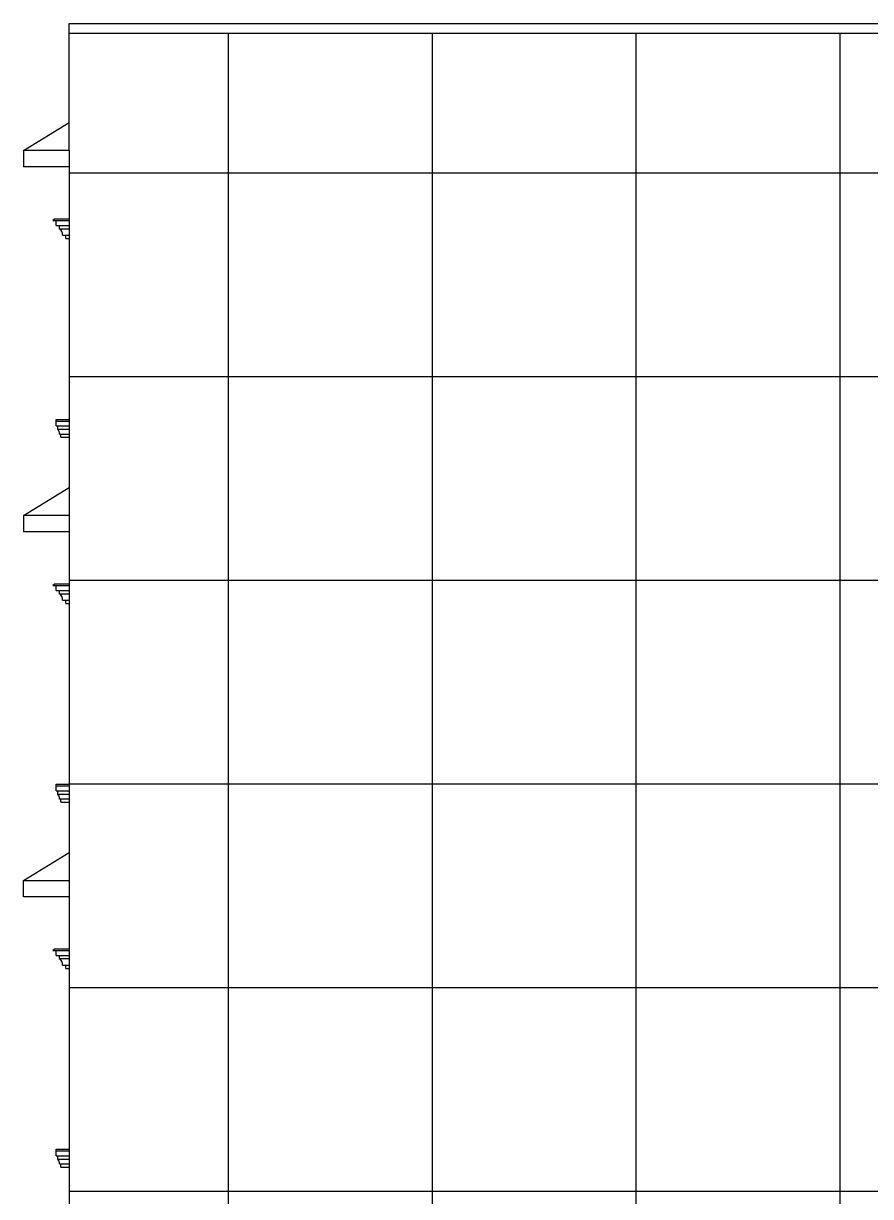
# Model space of a CAD drawing. Header units: inches. Extents: x 1397 to 20304, y -27267 to -746.
# Drawn here: x 17249.7 to 17509.4, y -21189.1 to -20829.1 of the extents above; entities that cross this region are included whole.
import ezdxf

# ---------------------------------------------------------------- set-up
doc = ezdxf.new("R2010")
doc.units = ezdxf.units.IN
doc.header["$LTSCALE"] = 17
doc.header["$MEASUREMENT"] = 0
doc.layers.add('25 BOT BAR', color=12, linetype='Continuous', lineweight=25)
doc.layers.add('OUTLINE', color=1, linetype='Continuous', lineweight=25)

msp = doc.modelspace()

# ---------------------------------------------------------------- hatches: boundary and pattern name
at = {"layer": 'OUTLINE'}
h = msp.add_hatch(dxfattribs=at)
h.set_pattern_fill('NET', color=256, scale=500)
h.paths.add_polyline_path([(17724.12, -21092.11), (17724.12, -20980.11), (17724.12, -20859.49), (17724.12, -20832.11), (17263.66, -20832.11), (17263.66, -20868.11), (17263.66, -20980.11), (17263.66, -21092.11), (17263.66, -21204.11), (17263.66, -21316.11), (17263.66, -21428.11), (17724.12, -21428.11), (17724.12, -21316.11), (17724.12, -21204.11)])

# ---------------------------------------------------------------- linework, layer by layer
at = {"layer": '25 BOT BAR'}
for p, q in [((17263.66, -20829.11), (17724.12, -20829.11)), ((17263.66, -20868.11), (17263.66, -20829.11)), ((17406.12, -20829.11), (17450.12, -20829.11)), ((17263.66, -20832.11), (17724.12, -20832.11)), ((17249.66, -20868.11), (17263.66, -20859.49)), ((17249.66, -20868.11), (17249.66, -20873.11)), ((17263.66, -20868.11), (17249.66, -20868.11)), ((17263.66, -20868.11), (17263.66, -20980.11)), ((17263.66, -20873.11), (17249.66, -20873.11)), ((17259.41, -20889.11), (17258.66, -20889.61)), ((17258.66, -20889.61), (17263.66, -20889.61)), ((17259.41, -20889.11), (17263.66, -20889.11)), ((17259.66, -20891.11), (17259.66, -20889.61)), ((17259.66, -20891.11), (17263.66, -20891.11)), ((17260.66, -20892.11), (17260.66, -20891.11)), ((17260.66, -20892.11), (17263.66, -20892.11)), ((17261.66, -20894.11), (17263.66, -20894.11)), ((17262.66, -20895.11), (17262.66, -20894.11)), ((17262.66, -20895.11), (17263.66, -20895.11)), ((17259.66, -20950.61), (17263.66, -20950.61)), ((17259.66, -20951.11), (17259.66, -20950.61)), ((17259.66, -20952.61), (17259.66, -20951.11)), ((17259.66, -20951.11), (17263.66, -20951.11)), ((17259.66, -20952.61), (17263.66, -20952.61)), ((17260.16, -20953.61), (17260.16, -20952.61)), ((17260.16, -20953.61), (17263.66, -20953.61)), ((17260.66, -20955.11), (17263.66, -20955.11)), ((17261.16, -20956.11), (17261.16, -20955.11)), ((17261.16, -20956.11), (17263.66, -20956.11)), ((17249.66, -20980.11), (17263.66, -20971.49)), ((17249.66, -20980.11), (17249.66, -20985.11)), ((17263.66, -20980.11), (17249.66, -20980.11)), ((17263.66, -20980.11), (17263.66, -21092.11)), ((17263.66, -20985.11), (17249.66, -20985.11)), ((17259.41, -21001.11), (17258.66, -21001.61)), ((17258.66, -21001.61), (17263.66, -21001.61)), ((17259.41, -21001.11), (17263.66, -21001.11)), ((17259.66, -21003.11), (17259.66, -21001.61)), ((17259.66, -21003.11), (17263.66, -21003.11)), ((17260.66, -21004.11), (17260.66, -21003.11)), ((17260.66, -21004.11), (17263.66, -21004.11)), ((17261.66, -21006.11), (17263.66, -21006.11)), ((17262.66, -21007.11), (17262.66, -21006.11)), ((17262.66, -21007.11), (17263.66, -21007.11)), ((17259.66, -21062.61), (17263.66, -21062.61)), ((17259.66, -21063.11), (17259.66, -21062.61)), ((17259.66, -21064.61), (17259.66, -21063.11)), ((17259.66, -21063.11), (17263.66, -21063.11)), ((17259.66, -21064.61), (17263.66, -21064.61)), ((17260.16, -21065.61), (17260.16, -21064.61)), ((17260.16, -21065.61), (17263.66, -21065.61)), ((17260.66, -21067.11), (17263.66, -21067.11)), ((17261.16, -21068.11), (17261.16, -21067.11)), ((17261.16, -21068.11), (17263.66, -21068.11)), ((17249.66, -21092.11), (17263.66, -21083.49)), ((17249.66, -21092.11), (17263.66, -21092.11)), ((17249.66, -21097.11), (17249.66, -21092.11)), ((17263.66, -21092.11), (17263.66, -21204.11)), ((17263.66, -21097.11), (17249.66, -21097.11)), ((17259.41, -21113.11), (17258.66, -21113.61)), ((17258.66, -21113.61), (17263.66, -21113.61)), ((17259.41, -21113.11), (17263.66, -21113.11)), ((17259.66, -21115.11), (17259.66, -21113.61)), ((17259.66, -21115.11), (17263.66, -21115.11)), ((17260.66, -21116.11), (17260.66, -21115.11)), ((17260.66, -21116.11), (17263.66, -21116.11)), ((17261.66, -21118.11), (17263.66, -21118.11)), ((17262.66, -21119.11), (17262.66, -21118.11)), ((17262.66, -21119.11), (17263.66, -21119.11)), ((17259.66, -21174.61), (17263.66, -21174.61)), ((17259.66, -21175.11), (17259.66, -21174.61)), ((17259.66, -21176.61), (17259.66, -21175.11)), ((17259.66, -21175.11), (17263.66, -21175.11)), ((17259.66, -21176.61), (17263.66, -21176.61)), ((17260.16, -21177.61), (17260.16, -21176.61)), ((17260.16, -21177.61), (17263.66, -21177.61)), ((17260.66, -21179.11), (17263.66, -21179.11)), ((17261.16, -21180.11), (17261.16, -21179.11)), ((17261.16, -21180.11), (17263.66, -21180.11))]:
    msp.add_line(p, q, dxfattribs=at)
for centre, radius, start, end in [((17259.74, -20893.82), 1.93, 351.2663, 61.8638), ((17259.22, -20954.76), 1.48, 346.2102, 50.6596), ((17259.74, -21005.82), 1.93, 351.2663, 61.8638), ((17259.22, -21066.76), 1.48, 346.2102, 50.6596), ((17259.74, -21117.82), 1.93, 351.2663, 61.8638), ((17259.22, -21178.76), 1.48, 346.2102, 50.6596)]:
    msp.add_arc(centre, radius, start, end, dxfattribs=at)

doc.saveas('drawing.dxf')
